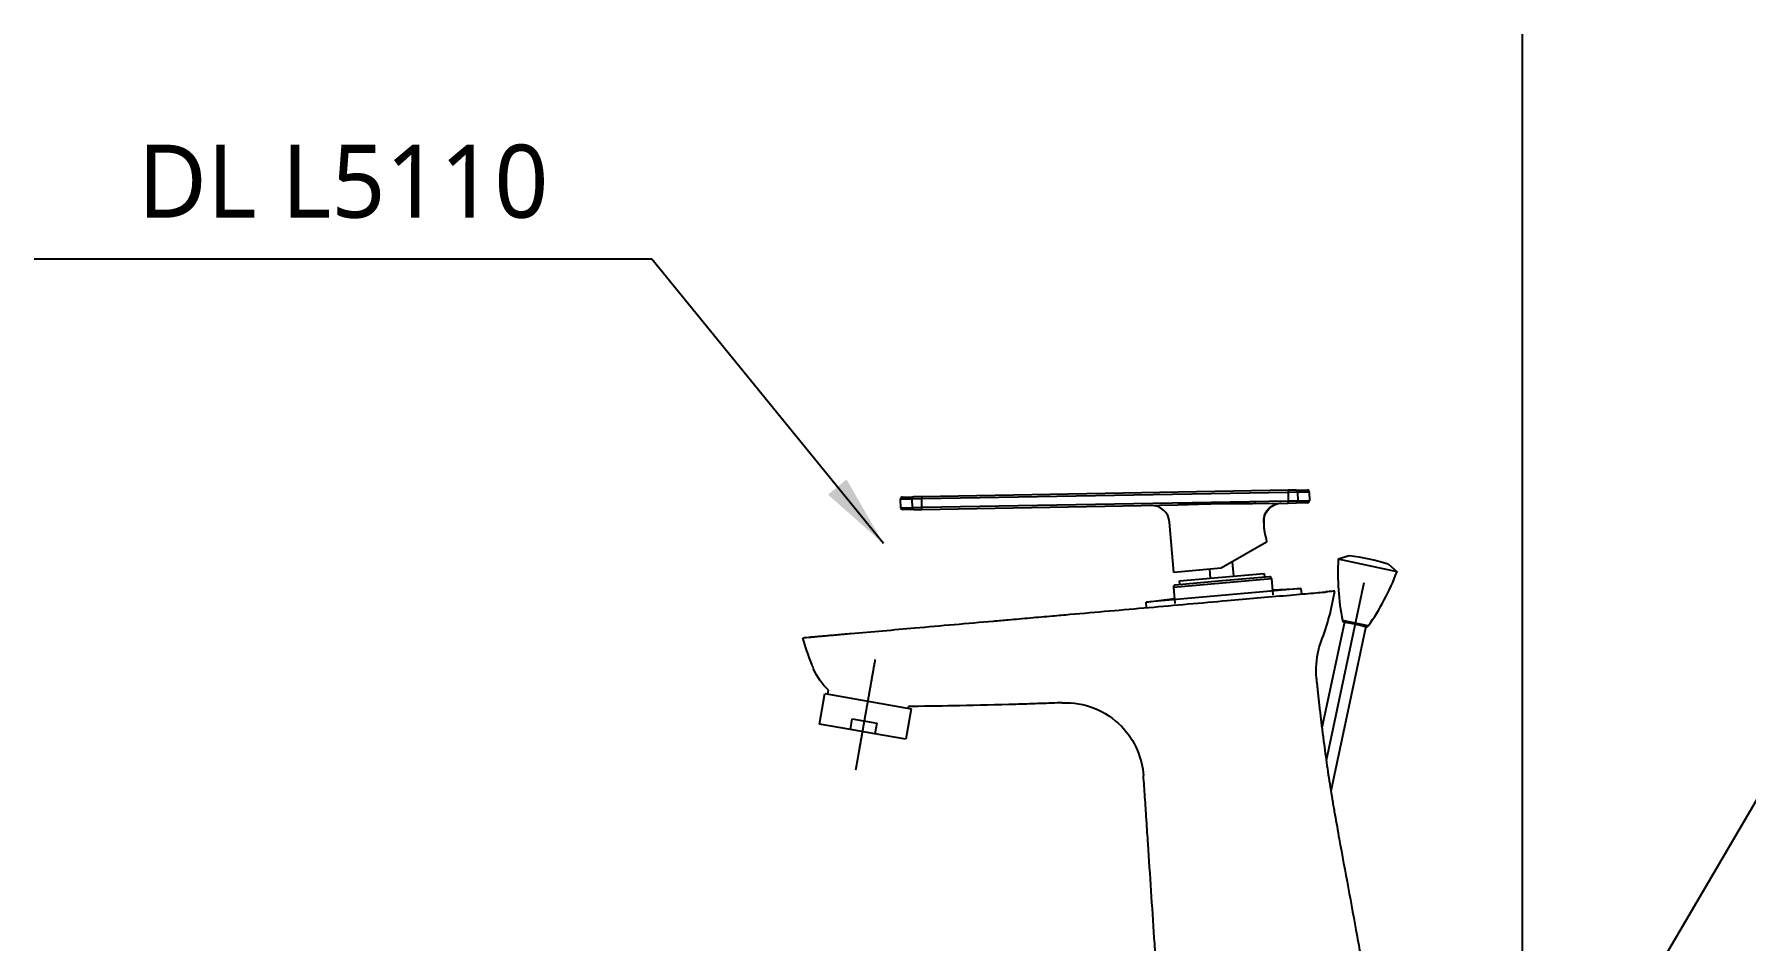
# Model space of a CAD drawing. Extents: x 0 to 6861, y 0 to 2100.
# Drawn here: x 2091.7 to 2561.2, y 937.5 to 1186.1 of the extents above; entities that cross this region are included whole.
import ezdxf

# ---------------------------------------------------------------- set-up
doc = ezdxf.new("R2010")
doc.units = 0
doc.header["$LTSCALE"] = 20
doc.header["$MEASUREMENT"] = 0
doc.linetypes.add('CENTER', pattern=[2, 1.25, -0.25, 0.25, -0.25])
for name, color, linetype in [('1', 1, 'CONTINUOUS'), ('7', 7, 'CONTINUOUS'), ('CENTER', 2, 'CENTER')]:
    doc.layers.add(name, color=color, linetype=linetype)
doc.styles.get("Standard").update_dxf_attribs({"font": 'NanumGothic.ttf'})
doc.dimstyles.get("Standard").update_dxf_attribs({"dimtxt": 2.5, "dimasz": 2, "dimexe": 2, "dimexo": 1, "dimgap": 1.5, "dimtad": 1, "dimdec": 0, "dimlfac": 10, "dimrnd": 0.5, "dimzin": 0, "dimdsep": 46, "dimtxsty": 'Standard', "dimcen": 0, "dimclrt": 2, "dimadec": 0, "dimazin": 0, "dimtfac": 1, "dimtdec": 0, "dimtmove": 0, "dimatfit": 3, "dimfxl": 1, "dimtolj": 1, "dimtzin": 0, "dimarcsym": 0})

msp = doc.modelspace()

# ---------------------------------------------------------------- linework, layer by layer
at = {"layer": '1'}
msp.add_line((2500, 165.42301), (2500, 1186.06425), dxfattribs=at)
at = {"layer": '1', "color": 7, "linetype": 'Continuous'}
for p, q in [((2435.67507, 1061.01367, -9.25406), (2335.19366, 1059.25976, -9.25406)), ((2437.91627, 1061.05279, -9.25406), (2435.67507, 1061.01367, -9.25406)), ((2435.67507, 1061.01367, -9.25406), (2435.68379, 1060.51375, -9.25406)), ((2437.91627, 1061.05279, -9.25406), (2440.9759, 1061.1062, -9.25406)), ((2329.40163, 1058.65859, -9.25406), (2332.51294, 1058.7129, -9.25406)), ((2329.44526, 1056.15897, -9.25406), (2329.40163, 1058.65859, -9.25406)), ((2329.89282, 1059.16723, -9.25406), (2332.95246, 1059.22065, -9.25406)), ((2332.51294, 1058.7129, -9.25406), (2335.20239, 1058.75984, -9.25406)), ((2332.51294, 1058.7129, -9.25406), (2332.55658, 1056.21328, -9.25406)), ((2335.19366, 1059.25976, -9.25406), (2332.95246, 1059.22065, -9.25406)), ((2335.19366, 1059.25976, -9.25406), (2335.20239, 1058.75984, -9.25406)), ((2335.20239, 1058.75984, -9.25406), (2435.68379, 1060.51375, -9.25406)), ((2335.24602, 1056.26022, -9.25406), (2335.20239, 1058.75984, -9.25406)), ((2435.72742, 1058.01413, -9.25406), (2335.24602, 1056.26022, -9.25406)), ((2335.25475, 1055.7603, -9.25406), (2405.44538, 1056.98548, -9.25406)), ((2426.82494, 1057.35866, -9.25406), (2435.73615, 1057.5142, -9.25406)), ((2435.68379, 1060.51375, -9.25406), (2438.37324, 1060.5607, -9.25406)), ((2435.68379, 1060.51375, -9.25406), (2435.72742, 1058.01413, -9.25406)), ((2438.41687, 1058.06108, -9.25406), (2435.72742, 1058.01413, -9.25406)), ((2435.73615, 1057.5142, -9.25406), (2435.72742, 1058.01413, -9.25406)), ((2435.73615, 1057.5142, -9.25406), (2437.97735, 1057.55333, -9.25406)), ((2441.03699, 1057.60673, -9.25406), (2437.97735, 1057.55333, -9.25406)), ((2438.37324, 1060.5607, -9.25406), (2441.48455, 1060.615, -9.25406)), ((2438.41687, 1058.06108, -9.25406), (2438.37324, 1060.5607, -9.25406)), ((2441.52818, 1058.11538, -9.25406), (2438.41687, 1058.06108, -9.25406)), ((2441.48455, 1060.615, -9.25406), (2441.52818, 1058.11538, -9.25406)), ((2332.55658, 1056.21328, -9.25406), (2329.44526, 1056.15897, -9.25406)), ((2333.01354, 1055.72117, -9.25406), (2329.95391, 1055.66777, -9.25406)), ((2335.24602, 1056.26022, -9.25406), (2332.55658, 1056.21328, -9.25406)), ((2333.01354, 1055.72117, -9.25406), (2335.25475, 1055.7603, -9.25406)), ((2335.25475, 1055.7603, -9.25406), (2335.24602, 1056.26022, -9.25406)), ((2404.36824, 1038.50843, -9.25406), (2403.16219, 1052.2937, -9.25406)), ((2429.65576, 1047.78735, -9.25406), (2429.74097, 1046.81341, -9.25406)), ((2429.74097, 1046.81341, -9.25406), (2417.31877, 1039.64145, -9.25406)), ((2417.31877, 1039.64145, -9.25406), (2404.36824, 1038.50843, -9.25406)), ((2405.92972, 1036.15015, -9.25406), (2429.14106, 1038.18088, -9.25406)), ((2414.39738, 1036.89097, -9.25406), (2414.18075, 1039.36702, -9.25406)), ((2420.32877, 1041.37927, -9.25406), (2420.6734, 1037.44005, -9.25406)), ((2429.14106, 1038.18088, -9.25406), (2429.22822, 1037.18468, -9.25406)), ((2439.19012, 1034.04095, -9.25406), (2396.75223, 1030.32812, -9.25406)), ((2404.2175, 1034.49462, -9.25406), (2417.66613, 1035.67122, -9.25406)), ((2404.2175, 1034.49462, -9.25406), (2404.6097, 1030.01174, -9.25406)), ((2417.62255, 1036.16932, -9.25406), (2404.67202, 1035.03629, -9.25406)), ((2406.01688, 1035.15395, -9.25406), (2405.92972, 1036.15015, -9.25406)), ((2430.57308, 1037.30234, -9.25406), (2417.62255, 1036.16932, -9.25406)), ((2417.66613, 1035.67122, -9.25406), (2431.11475, 1036.84782, -9.25406)), ((2431.11475, 1036.84782, -9.25406), (2431.50696, 1032.36495, -9.25406)), ((2431.39101, 1033.69039, -9.25406), (2439.19012, 1034.04095, -9.25406)), ((2439.19012, 1034.04095, -9.25406), (2439.32009, 1032.55541, -9.25406)), ((2396.75223, 1030.32812, -9.25406), (2404.49372, 1031.33719, -9.25406)), ((2396.88219, 1028.84258, -9.25406), (2396.75223, 1030.32812, -9.25406)), ((2307.16003, 996.92026, -9.25406), (2308.63604, 1005.29113, -9.25406)), ((2308.63604, 1005.29113, -9.25406), (2332.27142, 1001.12357, -9.25406)), ((2309.42388, 1005.15221, -9.25406), (2309.61125, 1006.21482, -9.25406)), ((2332.27142, 1001.12357, -9.25406), (2330.79542, 992.75271, -9.25406)), ((2331.56658, 1001.73324, -9.25406), (2331.48358, 1001.26249, -9.25406)), ((2315.60197, 995.43172, -9.25406), (2307.16003, 996.92026, -9.25406)), ((2315.60197, 995.43172, -9.25406), (2316.12291, 998.38614, -9.25406)), ((2322.35347, 994.24125, -9.25406), (2315.60197, 995.43172, -9.25406)), ((2316.12291, 998.38614, -9.25406), (2322.87442, 997.19567, -9.25406)), ((2322.87442, 997.19567, -9.25406), (2322.35347, 994.24125, -9.25406)), ((2330.79542, 992.75271, -9.25406), (2322.35347, 994.24125, -9.25406))]:
    msp.add_line(p, q, dxfattribs=at)
at = {"layer": '1', "color": 3}
msp.add_line((2584.25255, 1010.45014, -9.25406), (2524.50622, 908.4037, -9.25406), dxfattribs=at)
at = {"layer": '1', "color": 7, "linetype": 'Continuous'}
for centre, radius, start, end in [((2440.98463, 1060.60628, -9.25406), 0.5, 1.0002091, 90.9999907), ((2329.90155, 1058.66731, -9.25406), 0.5, 90.9999907, 181.0002091), ((2398.18121, 1051.85792, -9.25406), 5, 4.76016, 90.9999907), ((2441.02826, 1058.10666, -9.25406), 0.5, 270.9999907, 1.0002091), ((2329.94518, 1056.16769, -9.25406), 0.5, 181.0002091, 270.9999907), ((2404.71559, 1034.5382, -9.25406), 0.5, 95.0001492, 185.0001416), ((2430.61666, 1036.80424, -9.25406), 0.5, 5.0001416, 95.0001492), ((2464.79176, 1011.80011, -9.25406), 21.5, 165.6452533, 185.9284674)]:
    msp.add_arc(centre, radius, start, end, dxfattribs=at)
at = {"layer": '1', "color": 7, "linetype": 'Continuous', "extrusion": (0, 0, -1)}
msp.add_arc((-2321.22199, 1018.63219, 9.25406), 17, 313.0775056, 337.3248726, dxfattribs=at)
for centre, major_axis, ratio, start_param, end_param in [((2437.925, 1060.55287, -9.25406), (0.00873, -0.49992), 0.896618, 3.141592654, 4.71238898), ((2332.96119, 1058.72072, -9.25406), (-0.00873, 0.49992), 0.896618, 4.71238898, 6.283185307), ((2433.87601, 1052.48098, -9.25406), (-0.08726, 4.99924), 0.978413, 4.644078119, 6.283185307), ((2434.02708, 1052.48362, -9.25406), (0.08726, -4.99924), 0.999997, 1.661177217, 3.141787889), ((2437.96863, 1058.05325, -9.25406), (0.00873, -0.49992), 0.896618, 4.71238898, 6.283185307), ((2333.00482, 1056.2211, -9.25406), (-0.00873, 0.49992), 0.896618, 3.141592654, 4.71238898), ((2464.79053, 1011.79568, -9.25406), (-20.71889, 5.74262), 0.999735, 0.000012834, 0.097610156), ((2374.56395, 981.27194, -9.25406), (-19.98137, 7.93692), 1, 1.153488925, 1.989306429)]:
    msp.add_ellipse(centre, major_axis=major_axis, ratio=ratio, start_param=start_param, end_param=end_param, dxfattribs=at)
at = {"layer": '1', "color": 7, "linetype": 'Continuous'}
for points, knots in [([(2426.82494, 1057.35866, -9.25406), (2425.47704, 1057.33513, -9.25406), (2424.127, 1057.33294, -9.25406), (2421.1444, 1057.32789, -9.25406), (2419.51104, 1057.32669, -9.25406), (2417.30313, 1057.30415, -9.25406), (2416.72844, 1057.29647, -9.25406), (2415.06691, 1057.26821, -9.25406), (2413.98009, 1057.24196, -9.25406), (2411.3407, 1057.16476, -9.25406), (2409.78823, 1057.1079, -9.25406), (2407.30595, 1057.02881, -9.25406), (2406.37535, 1057.00171, -9.25406), (2405.44538, 1056.98548, -9.25406)], [0, 0, 0, 0, 0.18944166, 0.18944166, 0.418460024, 0.418460024, 0.499035031, 0.499035031, 0.651443505, 0.651443505, 0.869303726, 0.869303726, 1, 1, 1, 1]), ([(2429.00205, 1052.05456, -9.25406), (2428.99823, 1051.84538, -9.25406), (2428.99931, 1051.62243, -9.25406), (2429.01747, 1051.06988, -9.25406), (2429.04194, 1050.72744, -9.25406), (2429.11534, 1050.07356, -9.25406), (2429.16462, 1049.75282, -9.25406), (2429.27501, 1049.16528, -9.25406), (2429.33748, 1048.89094, -9.25406), (2429.45669, 1048.419, -9.25406), (2429.51466, 1048.2168, -9.25406), (2429.60439, 1047.91736, -9.25406), (2429.63709, 1047.81628, -9.25406), (2429.65643, 1047.75638, -9.25406), (2429.65909, 1047.74811, -9.25406), (2429.65907, 1047.74812, -9.25406)], [0, 0, 0, 0, 0.114939374, 0.114939374, 0.279353996, 0.279353996, 0.440312112, 0.440312112, 0.602680747, 0.602680747, 0.769066054, 0.769066054, 0.935926829, 0.935926829, 1, 1, 1, 1]), ([(2429.04247, 1052.87491, -9.25406), (2429.02951, 1052.71217, -9.25406), (2429.01787, 1052.52965, -9.25406), (2429.00657, 1052.24392, -9.25406), (2429.0038, 1052.15045, -9.25406), (2429.00205, 1052.05456, -9.25406)], [0, 0, 0, 0, 0.685433532, 0.685433532, 1, 1, 1, 1]), ([(2435.3636, 1032.20927, -9.25406), (2437.68682, 1032.41253, -9.25406), (2439.99267, 1032.61426, -9.25406), (2443.91626, 1032.95753, -9.25406), (2445.39405, 1033.08683, -9.25406), (2446.03177, 1033.14262, -9.25406)], [0, 0, 0, 0, 0.5, 0.5, 1, 1, 1, 1]), ([(2444.72976, 1019.52958, -9.25406), (2445.58161, 1021.73956, -9.25406), (2446.32686, 1024.01134, -9.25406), (2447.58242, 1028.62664, -9.25406), (2448.09372, 1030.98031, -9.25406), (2448.48235, 1033.35702, -9.25406)], [0, 0, 0, 0, 0.496999027, 0.496999027, 1, 1, 1, 1]), ([(2448.48235, 1033.35702, -9.25406), (2448.48257, 1033.35704, -9.25406), (2448.47707, 1033.35656, -9.25406), (2448.37028, 1033.34721, -9.25406), (2447.85998, 1033.30256, -9.25406), (2446.67532, 1033.19892, -9.25406), (2446.37077, 1033.17228, -9.25406), (2446.03177, 1033.14262, -9.25406)], [0, 0, 0, 0, 0.083269735, 0.083269735, 0.791492061, 0.791492061, 1, 1, 1, 1]), ([(2371.01952, 1026.5799, -9.25406), (2372.64311, 1026.72194, -9.25406), (2381.45778, 1027.49312, -9.25406), (2397.47174, 1028.89417, -9.25406), (2417.29717, 1030.62867, -9.25406), (2429.92709, 1031.73364, -9.25406), (2435.3636, 1032.20927, -9.25406)], [0, 0, 0, 0, 0.075727638, 0.41110137, 0.746475102, 1, 1, 1, 1]), ([(2315.76109, 1021.74541, -9.25406), (2321.60244, 1022.25646, -9.25406), (2334.63364, 1023.39654, -9.25406), (2349.02605, 1024.65572, -9.25406), (2357.57345, 1025.40352, -9.25406), (2358.92954, 1025.52216, -9.25406)], [0, 0, 0, 0, 0.40612002, 0.90577848, 1, 1, 1, 1]), ([(2358.92954, 1025.52216, -9.25406), (2359.93711, 1025.61031, -9.25406), (2361.95243, 1025.78663, -9.25406), (2363.9671, 1025.96289, -9.25406), (2365.98186, 1026.13916, -9.25406), (2367.99673, 1026.31544, -9.25406), (2370.01221, 1026.49177, -9.25406), (2371.01952, 1026.5799, -9.25406)], [0, 0, 0, 0, 0.25, 0.5, 0.5, 0.75, 1, 1, 1, 1]), ([(2305.53599, 1012.07861, -9.25406), (2305.35511, 1012.51153, -9.25406), (2304.22513, 1015.29487, -9.25406), (2303.27606, 1018.14952, -9.25406), (2302.60881, 1020.59474, -9.25406)], [0, 0, 0, 0, 0.156198051, 1, 1, 1, 1]), ([(2304.22919, 1020.7365, -9.25406), (2304.3023, 1020.74289, -9.25406), (2304.47612, 1020.75811, -9.25406), (2304.93275, 1020.79806, -9.25406), (2305.70265, 1020.86542, -9.25406), (2306.915, 1020.97148, -9.25406), (2308.37467, 1021.09918, -9.25406), (2310.03613, 1021.24454, -9.25406), (2311.8525, 1021.40346, -9.25406), (2313.77624, 1021.57176, -9.25406), (2315.09821, 1021.68741, -9.25406), (2315.76104, 1021.74541, -9.25406)], [0, 0, 0, 0, 0.062499865, 0.125000071, 0.250000481, 0.375000892, 0.500001303, 0.625001713, 0.750002124, 0.875002535, 1, 1, 1, 1]), ([(2443.40674, 1009.5795, -9.25406), (2443.54042, 1008.29214, -9.25406), (2443.73663, 1006.44306, -9.25406), (2444.00106, 1004.03287, -9.25406), (2444.1584, 1002.62868, -9.25406), (2444.28632, 1001.50557, -9.25406), (2444.41566, 1000.38262, -9.25406), (2444.58005, 998.97925, -9.25406), (2444.78191, 997.29575, -9.25406), (2444.98857, 995.61284, -9.25406), (2445.20025, 993.93056, -9.25406), (2445.63409, 990.56731, -9.25406), (2446.32574, 985.52771, -9.25406), (2447.17796, 979.94035, -9.25406), (2447.82508, 976.03729, -9.25406), (2448.20947, 973.80946, -9.25406), (2448.59932, 971.58259, -9.25406), (2449.09273, 968.80007, -9.25406), (2450.29671, 962.12555, -9.25406), (2452.15773, 952.12388, -9.25406), (2454.21105, 941.00815, -9.25406), (2455.77739, 932.10184, -9.25406), (2456.56436, 927.64937, -9.25406), (2456.95739, 925.42306, -9.25406)], [0, 0, 0, 0, 0.045535933, 0.065420601, 0.085305269, 0.095247603, 0.105189937, 0.125074605, 0.144959274, 0.164843942, 0.18472861, 0.204613278, 0.28415195, 0.363690622, 0.403459958, 0.423344626, 0.443229294, 0.48299863, 0.522767967, 0.681845311, 0.840922656, 0.920461328, 1, 1, 1, 1]), ([(2360.96019, 1002.3118, -9.25406), (2355.8296, 1002.15712, -9.25406), (2350.69816, 1002.03057, -9.25406), (2341.29108, 1001.85019, -9.25406), (2337.01491, 1001.7925, -9.25406), (2332.74006, 1001.74613, -9.25406)], [0, 0, 0, 0, 0.545543874, 0.545543874, 1, 1, 1, 1]), ([(2373.10599, 1002.73142, -9.25406), (2372.09399, 1002.69217, -9.25406), (2370.06992, 1002.61574, -9.25406), (2368.04569, 1002.54352, -9.25406), (2366.02139, 1002.4735, -9.25406), (2363.99701, 1002.40566, -9.25406), (2361.97248, 1002.34231, -9.25406), (2360.96019, 1002.3118, -9.25406)], [0, 0, 0, 0, 0.25, 0.5, 0.5, 0.75, 1, 1, 1, 1]), ([(2389.93629, 996.30327, -9.25406), (2391.79861, 994.3987, -9.25406), (2393.27996, 992.15474, -9.25406), (2395.30329, 987.48515, -9.25406), (2395.8496, 985.06906, -9.25406), (2396.01071, 982.78401, -9.25406)], [0, 0, 0, 0, 0.5, 0.5, 1, 1, 1, 1]), ([(2399.83847, 925.42306, -9.25406), (2399.69584, 927.57049, -9.25406), (2399.41057, 931.86533, -9.25406), (2398.84005, 940.45502, -9.25406), (2398.1269, 951.19214, -9.25406), (2397.48501, 960.85554, -9.25406), (2397.05789, 967.29786, -9.25406), (2396.87997, 969.98217, -9.25406), (2396.7376, 972.12961, -9.25406), (2396.5948, 974.27702, -9.25406), (2396.35649, 977.82876, -9.25406), (2396.14754, 980.84322, -9.25406), (2396.01071, 982.78401, -9.25406)], [0, 0, 0, 0, 0.112308708, 0.224617416, 0.449234832, 0.673852248, 0.730006602, 0.786160956, 0.814238133, 0.84231531, 0.898469664, 1, 1, 1, 1])]:
    msp.add_open_spline(points, degree=3, knots=knots, dxfattribs=at)
for points, degree in [([(2302.6088, 1020.59473, -9.25406), (2302.60881, 1020.59474, -9.25406), (2303.15178, 1020.64224, -9.25406), (2304.22919, 1020.7365, -9.25406)], 3), ([(2444.07175, 1017.53868, -9.25406), (2443.9627, 1017.1293, -9.25406)], 1), ([(2443.40675, 1009.5795, -9.25406), (2443.40674, 1009.5795, -9.25406), (2443.40659, 1009.578, -9.25406), (2443.40628, 1009.57502, -9.25406)], 3), ([(2443.40675, 1009.5795, -9.25406), (2443.40674, 1009.5795, -9.25406), (2443.40659, 1009.578, -9.25406), (2443.40628, 1009.57502, -9.25406)], 3), ([(2332.74008, 1001.74485, -9.25406), (2332.34883, 1001.74092, -9.25406), (2331.95769, 1001.73706, -9.25406), (2331.56658, 1001.73322, -9.25406)], 3), ([(2373.72129, 1002.75542, -9.25406), (2373.51619, 1002.74737, -9.25406), (2373.31109, 1002.73938, -9.25406), (2373.10599, 1002.73142, -9.25406)], 3)]:
    msp.add_open_spline(points, degree=degree, dxfattribs=at)
at = {"layer": '7'}
for p, q in [((2452.43215, 1043.01664, -9.25406), (2449.43038, 1042.12117, -9.25406)), ((2452.43215, 1043.01664, -9.25406), (2452.46247, 1043.01019, -9.25406)), ((2465.56981, 1038.69063, -9.25406), (2449.43038, 1042.12117, -9.25406)), ((2463.16146, 1040.73605, -9.25406), (2463.19178, 1040.72961, -9.25406)), ((2463.19178, 1040.72961, -9.25406), (2465.56981, 1038.69063, -9.25406)), ((2456.47869, 1035.60055, -9.25406), (2446.13851, 986.95384, -9.25406)), ((2451.13511, 1024.8902, -9.25406), (2444.96089, 995.84276, -9.25406)), ((2457.004, 1023.64273, -9.25406), (2447.4153, 978.53148, -9.25406)), ((2457.68354, 1023.81111, -9.25406), (2450.5828, 1025.32041, -9.25406)), ((2450.96994, 1024.92531, -9.25406), (2452.11326, 1024.68229, -9.25406)), ((2456.02585, 1023.85064, -9.25406), (2452.11326, 1024.68229, -9.25406)), ((2456.02585, 1023.85064, -9.25406), (2457.16917, 1023.60762, -9.25406))]:
    msp.add_line(p, q, dxfattribs=at)
for centre, radius, start, end in [((2447.47875, 993.25919, -9.25406), 50, 71.7204194, 84.2795806), ((2519.33542, 1038.47631, -9.25406), 70, 177.01529, 190.8326711), ((2400.22588, 1063.79383, -9.25406), 70, 325.1673289, 338.98471), ((2451.07389, 1025.41438, -9.25406), 0.5, 190.8326711, 258), ((2457.27312, 1024.0967, -9.25406), 0.5, 258, 325.1673289)]:
    msp.add_arc(centre, radius, start, end, dxfattribs=at)
at = {"layer": 'CENTER', "color": 1, "linetype": 'CENTER', "ltscale": 2}
msp.add_open_spline([(2317.13631, 984.39335, -9.25406), (2318.00456, 989.31738, -9.25406), (2322.47337, 1014.66128, -9.25406)], degree=1, knots=[0, 0, 0.162681685, 1, 1], dxfattribs=at)

# ---------------------------------------------------------------- texts
at = {"layer": '1', "color": 2, "insert": (2176.47935, 1145.6228), "char_height": 20, "attachment_point": 5}
msp.add_mtext('DL L5110', dxfattribs=at)

# ---------------------------------------------------------------- leaders
at = {"layer": '1'}
msp.add_leader([(2324.66189, 1046.39245, -9.25406), (2261.14409, 1124.40528, -9.25406), (2091.7471, 1124.40528, -9.25406)], dimstyle='Standard', override={"dimtxt": 20, "dimasz": 20, "dimexe": 20, "dimexo": 0, "dimgap": 10, "dimtad": 0, "dimlfac": 1, "dimzin": 8, "dimclrd": 3, "dimclre": 3}, dxfattribs=at)

doc.saveas('drawing.dxf')
